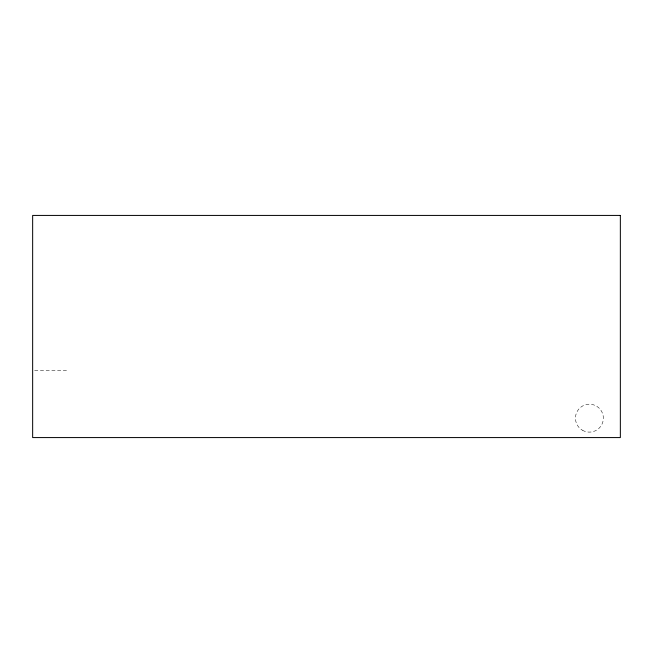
<?xml version="1.0" encoding="UTF-8"?>
<svg xmlns="http://www.w3.org/2000/svg" width="653" height="653" viewBox="0 0 653 653"><rect width="100%" height="100%" fill="white"/><g stroke="black" fill="none" stroke-linecap="round" stroke-linejoin="round"><path stroke-width="0.49" stroke-dasharray="3.27 2.45" d="M34.633 370.455L67.357 370.455M582.435 430.254A13.958 13.958 0 0 0 603.372 418.165A13.958 13.958 0 0 0 582.435 406.076A13.958 13.958 0 0 0 582.435 430.254"/><path stroke-width="0.98" d="M620.35 215.425L32.65 215.425L32.65 437.575L620.35 437.575L620.35 215.425"/></g></svg>
